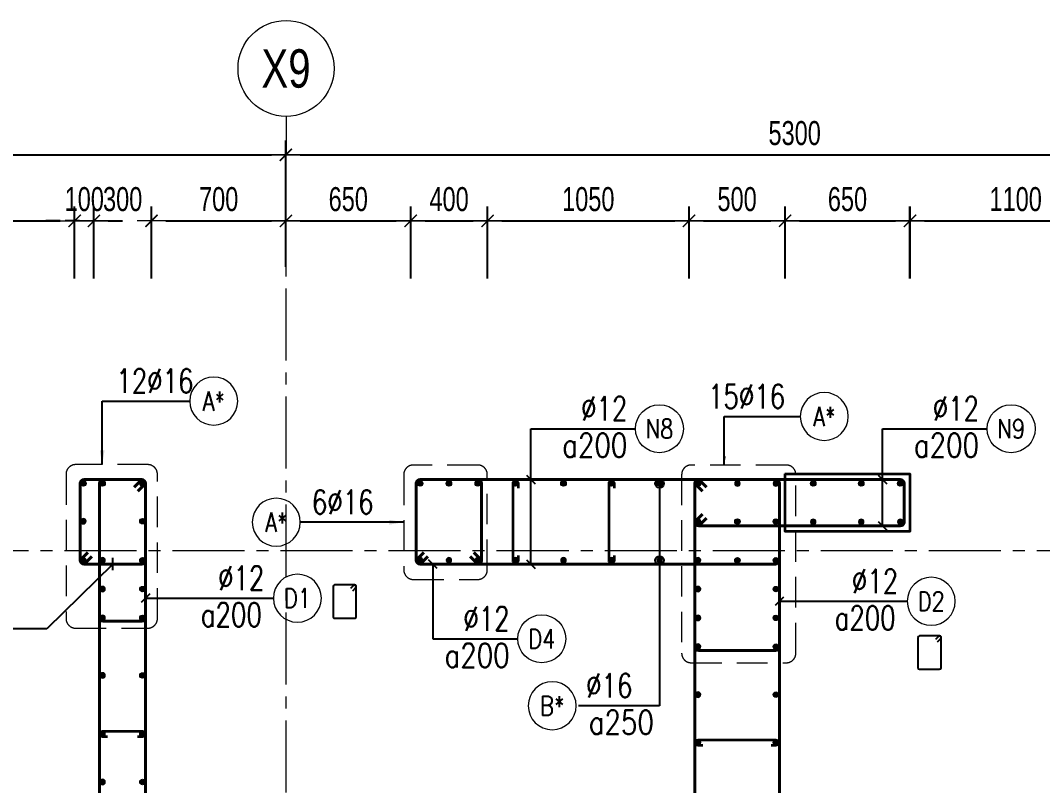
# Model space of a CAD drawing. Header units: millimetres. Extents: x 738475 to 1279438, y -34239 to 156422.
# Drawn here: x 1158761 to 1164084, y 108375 to 112360 of the extents above; entities that cross this region are included whole.
import ezdxf
from ezdxf.enums import TextEntityAlignment as Align

# ---------------------------------------------------------------- set-up
doc = ezdxf.new("R2010")
doc.units = ezdxf.units.MM
doc.header["$MEASUREMENT"] = 0
doc.linetypes.add('HIDDEN2', pattern=[4.762499999999999, 3.175, -1.5875])
doc.linetypes.add('OF_Grid_1$0$CENTER2', pattern=[1.125, 0.75, -0.125, 0.125, -0.125])
doc.layers.get('0').update_dxf_attribs({"lineweight": 20})
doc.layers.get('Defpoints').update_dxf_attribs({"color": 151, "lineweight": 9})
for name, color, linetype, lineweight in [('KC-LEADER', 153, 'Continuous', 18), ('KC-THEP', 6, 'Continuous', 40), ('NDC_S_DIM', 1, 'Continuous', 15), ('NDC_S_HIDDEN', 8, 'HIDDEN2', 13), ('NDC_S_LEADER', 1, 'Continuous', 15), ('NDC_S_REBAR', 4, 'Continuous', 35), ('NDC_S_STIRRUP', 4, 'Continuous', 40), ('NDC_S_VN TEXT', 7, 'Continuous', 20), ('NDC_S_WALL', 6, 'Continuous', 35), ('OF_Core wall_1.2(3F)$0$OF_Core wall_2(B3-19F)$0$NDC_S_WALL', 6, 'Continuous', 35), ('OF_Core wall_1.2(B1-19F)$0$OF_Core wall_2(B3-19F)$0$NDC_S_WALL', 6, 'Continuous', 35), ('OF_Core wall_2(B3-19F)$0$NDC_S_WALL', 6, 'Continuous', 35), ('OF_Grid_1$0$NDC_S_AXIS', 5, 'OF_Grid_1$0$CENTER2', 13), ('OF_Grid_1$0$NDC_S_SYMBOL', 1, 'Continuous', 15), ('OF_Grid_1$0$NDC_S_TEXT SYMBOL', 7, 'Continuous', 20)]:
    doc.layers.add(name, color=color, linetype=linetype, lineweight=lineweight)
doc.layers.add('Ligature', color=1, linetype='Continuous')
doc.styles.add('NDC_DIM', font='', dxfattribs={"width": 0.75})
doc.styles.add('NDC_EN TXT', font='romans.shx', dxfattribs={"width": 0.8})
doc.styles.add('OF_Grid_1$0$NDC_ANNO', font='', dxfattribs={"width": 0.8})
doc.styles.get('NDC_DIM').set_extended_font_data('Dotum')
doc.styles.get('OF_Grid_1$0$NDC_ANNO').set_extended_font_data('Dotum')
doc.dimstyles.new('NDC_dim_30', dxfattribs={"dimscale": 30, "dimtxt": 2.5, "dimasz": 1.5, "dimexe": 1.5, "dimexo": 2.5, "dimgap": 1, "dimtad": 1, "dimdec": 0, "dimzin": 0, "dimdsep": 46, "dimtxsty": 'NDC_DIM', "dimblk": 'DIMMARK', "dimcen": 0.09, "dimdle": 1.2, "dimclrd": 1, "dimclre": 1, "dimclrt": 3, "dimadec": 0, "dimazin": 0, "dimtfac": 1, "dimtdec": 0, "dimtix": 1, "dimtofl": 0, "dimtmove": 0, "dimatfit": 3, "dimfxl": 6, "dimfxlon": 1, "dimtolj": 1, "dimtzin": 0, "dimarcsym": 0})
doc.dimstyles.new('NDC_dim_50', dxfattribs={"dimscale": 50, "dimtxt": 2.5, "dimasz": 1.5, "dimexe": 1.5, "dimexo": 2.5, "dimgap": 1, "dimtad": 1, "dimdec": 0, "dimzin": 0, "dimdsep": 46, "dimtxsty": 'NDC_DIM', "dimblk": 'DIMMARK', "dimcen": 0.09, "dimdle": 1.2, "dimclrd": 1, "dimclre": 1, "dimclrt": 3, "dimadec": 0, "dimazin": 0, "dimtfac": 1, "dimtdec": 0, "dimtix": 1, "dimtofl": 0, "dimtmove": 0, "dimatfit": 3, "dimfxl": 6, "dimfxlon": 1, "dimtolj": 1, "dimtzin": 0, "dimarcsym": 0})

# ---------------------------------------------------------------- blocks, each defined once
blk = doc.blocks.new('THEP')
at = {"layer": 'KC-LEADER', "color": 6}
blk.add_circle((0, 0), 14, dxfattribs=at)
at = {"layer": 'KC-THEP'}
for p, q in [((-14, 0), (14, 0)), ((9.899494936602423, 9.899494936616975), (-9.899494936616975, -9.899494936602423)), ((-9.899494936602423, 9.899494936616975), (9.899494936602423, -9.899494936616975)), ((0, 14), (0, -14))]:
    blk.add_line(p, q, dxfattribs=at)
blk = doc.blocks.new('DIMMARK')
at = {"layer": 'NDC_S_DIM', "color": 1}
blk.add_line((-1.5, 0), (1, 0), dxfattribs=at)
at = {"layer": 'NDC_S_DIM', "color": 2, "const_width": 0.1}
blk.add_lwpolyline([(-0.4242640687119285, -0.4242640687119285), (0.4242640687119285, 0.4242640687119285)], dxfattribs=at)
blk = doc.blocks.new('*U13')
blk.add_circle((-2.5, 0), 2.5)
at = {"layer": 'NDC_S_VN TEXT', "color": 3, "style": 'NDC_EN TXT', "width": 0.75}
blk.add_attdef('DK1', (0.5, 0.8455043070534884), '', height=2.5, dxfattribs=at)
at = {"layer": 'NDC_S_VN TEXT', "color": 7, "style": 'NDC_EN TXT', "width": 0.8}
blk.add_attdef('SH2', text='', height=2, dxfattribs=at).set_placement((-2.5, 0), align=Align.MIDDLE)
blk = doc.blocks.new('*U11')
blk.add_circle((-2.5, 0), 2.5)
at = {"layer": 'NDC_S_VN TEXT', "color": 3, "style": 'NDC_EN TXT', "width": 0.75}
for tag, p in [('DK1', (0.5, 0.8455043070534884)), ('KC1', (0.5, -2.972544307831413))]:
    blk.add_attdef(tag, p, '', height=2.5, dxfattribs=at)
at = {"layer": 'NDC_S_VN TEXT', "color": 7, "style": 'NDC_EN TXT', "width": 0.8}
blk.add_attdef('SH2', text='', height=2, dxfattribs=at).set_placement((-2.5, 0), align=Align.MIDDLE)
blk = doc.blocks.new('*U9')
blk.add_circle((2.5, 0), 2.5)
at = {"layer": 'NDC_S_VN TEXT', "color": 3, "style": 'NDC_EN TXT', "width": 0.75}
blk.add_attdef('DK2', text='', height=2.5, dxfattribs=at).set_placement((-0.85, 0.8455043070534884), align=Align.RIGHT)
at = {"layer": 'NDC_S_VN TEXT', "color": 7, "style": 'NDC_EN TXT', "width": 0.8}
blk.add_attdef('SH3', text='', height=2, dxfattribs=at).set_placement((2.5, 0), align=Align.MIDDLE)
blk = doc.blocks.new('*U10')
blk.add_circle((2.5, 0), 2.5)
at = {"layer": 'NDC_S_VN TEXT', "color": 3, "style": 'NDC_EN TXT'}
for tag, width, p in [('DK2', 0.75, (-0.85, 0.8455043070534884)), ('KC2', 0.8, (-0.85, -2.972544307831413))]:
    blk.add_attdef(tag, text='', height=2.5, dxfattribs=dict(at, width=width)).set_placement(p, align=Align.RIGHT)
at = {"layer": 'NDC_S_VN TEXT', "color": 7, "style": 'NDC_EN TXT', "width": 0.8}
blk.add_attdef('SH3', text='', height=2, dxfattribs=at).set_placement((2.5, 0), align=Align.MIDDLE)
blk = doc.blocks.new('*D396')
at = {"layer": 'Defpoints', "color": 0, "ltscale": 200, "transparency": 16777216}
for p in [(1159043.088372511, 111316.1143489222), (1157942.748016576, 109748.3631248938), (1159043.088372511, 109641.5999796077)]:
    blk.add_point(p, dxfattribs=at)
at = {"layer": 'NDC_S_DIM', "color": 1, "lineweight": -2, "ltscale": 200, "transparency": 16777216}
for p, q in [((1157942.748016576, 111016.1143489222), (1157942.748016576, 111391.1143489222)), ((1159043.088372511, 111016.1143489222), (1159043.088372511, 111391.1143489222)), ((1158017.748016576, 111316.1143489222), (1158968.088372511, 111316.1143489222))]:
    blk.add_line(p, q, dxfattribs=at)
at = {"layer": 'NDC_S_DIM', "color": 1, "lineweight": -2, "ltscale": 200, "transparency": 16777216, "xscale": 75, "yscale": 75, "zscale": 75, "rotation": 180}
blk.add_blockref('DIMMARK', (1157942.748016576, 111316.1143489222), dxfattribs=at)
at = {"layer": 'NDC_S_DIM', "color": 1, "lineweight": -2, "ltscale": 200, "transparency": 16777216, "xscale": 75, "yscale": 75, "zscale": 75}
blk.add_blockref('DIMMARK', (1159043.088372511, 111316.1143489222), dxfattribs=at)
at = {"layer": 'NDC_S_DIM', "color": 3, "ltscale": 200, "transparency": 16777216, "insert": (1158492.918194544, 111428.6991521786), "char_height": 125, "attachment_point": 5, "style": 'NDC_DIM'}
blk.add_mtext('\\A1;1100', dxfattribs=at)
blk = doc.blocks.new('*D397')
at = {"layer": 'Defpoints', "color": 0, "ltscale": 200, "transparency": 16777216}
for p in [(1159143.088372515, 111316.1143489222), (1159043.088372511, 109641.5999796077), (1159143.088372515, 109498.3631248956)]:
    blk.add_point(p, dxfattribs=at)
at = {"layer": 'NDC_S_DIM', "color": 1, "lineweight": -2, "ltscale": 200, "transparency": 16777216}
for p, q in [((1159043.088372511, 111016.1143489222), (1159043.088372511, 111391.1143489222)), ((1159143.088372515, 111016.1143489222), (1159143.088372515, 111391.1143489222)), ((1158968.088372511, 111316.1143489222), (1158893.088372511, 111316.1143489222)), ((1159218.088372515, 111316.1143489222), (1159293.088372515, 111316.1143489222))]:
    blk.add_line(p, q, dxfattribs=at)
at = {"layer": 'NDC_S_DIM', "color": 1, "lineweight": -2, "ltscale": 200, "transparency": 16777216, "xscale": 75, "yscale": 75, "zscale": 75}
blk.add_blockref('DIMMARK', (1159043.088372511, 111316.1143489222), dxfattribs=at)
at = {"layer": 'NDC_S_DIM', "color": 1, "lineweight": -2, "ltscale": 200, "transparency": 16777216, "xscale": 75, "yscale": 75, "zscale": 75, "rotation": 180}
blk.add_blockref('DIMMARK', (1159143.088372515, 111316.1143489222), dxfattribs=at)
at = {"layer": 'NDC_S_DIM', "color": 3, "ltscale": 200, "transparency": 16777216, "insert": (1159093.088372513, 111428.6991521786), "char_height": 125, "attachment_point": 5, "style": 'NDC_DIM'}
blk.add_mtext('\\A1;100', dxfattribs=at)
blk = doc.blocks.new('*D398')
at = {"layer": 'Defpoints', "color": 0, "ltscale": 200, "transparency": 16777216}
for p in [(1159443.088372516, 111316.1143489222), (1159143.088372515, 109498.3631248956), (1159443.088372516, 109498.3631248952)]:
    blk.add_point(p, dxfattribs=at)
at = {"layer": 'NDC_S_DIM', "color": 1, "lineweight": -2, "ltscale": 200, "transparency": 16777216}
for p, q in [((1159143.088372515, 111016.1143489222), (1159143.088372515, 111391.1143489222)), ((1159443.088372516, 111016.1143489222), (1159443.088372516, 111391.1143489222)), ((1159068.088372515, 111316.1143489222), (1158993.088372515, 111316.1143489222)), ((1159518.088372516, 111316.1143489222), (1159593.088372516, 111316.1143489222))]:
    blk.add_line(p, q, dxfattribs=at)
at = {"layer": 'NDC_S_DIM', "color": 1, "lineweight": -2, "ltscale": 200, "transparency": 16777216, "xscale": 75, "yscale": 75, "zscale": 75}
blk.add_blockref('DIMMARK', (1159143.088372515, 111316.1143489222), dxfattribs=at)
at = {"layer": 'NDC_S_DIM', "color": 1, "lineweight": -2, "ltscale": 200, "transparency": 16777216, "xscale": 75, "yscale": 75, "zscale": 75, "rotation": 180}
blk.add_blockref('DIMMARK', (1159443.088372516, 111316.1143489222), dxfattribs=at)
at = {"layer": 'NDC_S_DIM', "color": 3, "ltscale": 200, "transparency": 16777216, "insert": (1159293.088372516, 111428.6991521786), "char_height": 125, "attachment_point": 5, "style": 'NDC_DIM'}
blk.add_mtext('\\A1;300', dxfattribs=at)
blk = doc.blocks.new('*D399')
at = {"layer": 'Defpoints', "color": 0, "ltscale": 200, "transparency": 16777216}
for p in [(1161193.088372833, 111316.1143489222), (1161193.088372833, 109680.9547370316), (1160793.088372516, 109649.4221409529)]:
    blk.add_point(p, dxfattribs=at)
at = {"layer": 'NDC_S_DIM', "color": 1, "lineweight": -2, "ltscale": 200, "transparency": 16777216}
for p, q in [((1160793.088372516, 111016.1143489222), (1160793.088372516, 111391.1143489222)), ((1161193.088372833, 111016.1143489222), (1161193.088372833, 111391.1143489222)), ((1160868.088372516, 111316.1143489222), (1161118.088372833, 111316.1143489222))]:
    blk.add_line(p, q, dxfattribs=at)
at = {"layer": 'NDC_S_DIM', "color": 1, "lineweight": -2, "ltscale": 200, "transparency": 16777216, "xscale": 75, "yscale": 75, "zscale": 75, "rotation": 180}
blk.add_blockref('DIMMARK', (1160793.088372516, 111316.1143489222), dxfattribs=at)
at = {"layer": 'NDC_S_DIM', "color": 1, "lineweight": -2, "ltscale": 200, "transparency": 16777216, "xscale": 75, "yscale": 75, "zscale": 75}
blk.add_blockref('DIMMARK', (1161193.088372833, 111316.1143489222), dxfattribs=at)
at = {"layer": 'NDC_S_DIM', "color": 3, "ltscale": 200, "transparency": 16777216, "insert": (1160993.088372674, 111428.6991521786), "char_height": 125, "attachment_point": 5, "style": 'NDC_DIM'}
blk.add_mtext('\\A1;400', dxfattribs=at)
blk = doc.blocks.new('*D400')
at = {"layer": 'Defpoints', "color": 0, "ltscale": 200, "transparency": 16777216}
for p in [(1162243.088372511, 111316.1143489222), (1161193.088372833, 109680.9547370316), (1162243.088372511, 109498.3631248957)]:
    blk.add_point(p, dxfattribs=at)
at = {"layer": 'NDC_S_DIM', "color": 1, "lineweight": -2, "ltscale": 200, "transparency": 16777216}
for p, q in [((1161193.088372833, 111016.1143489222), (1161193.088372833, 111391.1143489222)), ((1162243.088372511, 111016.1143489222), (1162243.088372511, 111391.1143489222)), ((1161268.088372833, 111316.1143489222), (1162168.088372511, 111316.1143489222))]:
    blk.add_line(p, q, dxfattribs=at)
at = {"layer": 'NDC_S_DIM', "color": 1, "lineweight": -2, "ltscale": 200, "transparency": 16777216, "xscale": 75, "yscale": 75, "zscale": 75, "rotation": 180}
blk.add_blockref('DIMMARK', (1161193.088372833, 111316.1143489222), dxfattribs=at)
at = {"layer": 'NDC_S_DIM', "color": 1, "lineweight": -2, "ltscale": 200, "transparency": 16777216, "xscale": 75, "yscale": 75, "zscale": 75}
blk.add_blockref('DIMMARK', (1162243.088372511, 111316.1143489222), dxfattribs=at)
at = {"layer": 'NDC_S_DIM', "color": 3, "ltscale": 200, "transparency": 16777216, "insert": (1161718.088372672, 111428.6991521786), "char_height": 125, "attachment_point": 5, "style": 'NDC_DIM'}
blk.add_mtext('\\A1;1050', dxfattribs=at)
blk = doc.blocks.new('*D401')
at = {"layer": 'Defpoints', "color": 0, "ltscale": 200, "transparency": 16777216}
for p in [(1162743.08837251, 111316.1143489222), (1162743.08837251, 109698.3631250949), (1162243.088372511, 109498.3631248957)]:
    blk.add_point(p, dxfattribs=at)
at = {"layer": 'NDC_S_DIM', "color": 1, "lineweight": -2, "ltscale": 200, "transparency": 16777216}
for p, q in [((1162243.088372511, 111016.1143489222), (1162243.088372511, 111391.1143489222)), ((1162743.08837251, 111016.1143489222), (1162743.08837251, 111391.1143489222)), ((1162318.088372511, 111316.1143489222), (1162668.08837251, 111316.1143489222))]:
    blk.add_line(p, q, dxfattribs=at)
at = {"layer": 'NDC_S_DIM', "color": 1, "lineweight": -2, "ltscale": 200, "transparency": 16777216, "xscale": 75, "yscale": 75, "zscale": 75, "rotation": 180}
blk.add_blockref('DIMMARK', (1162243.088372511, 111316.1143489222), dxfattribs=at)
at = {"layer": 'NDC_S_DIM', "color": 1, "lineweight": -2, "ltscale": 200, "transparency": 16777216, "xscale": 75, "yscale": 75, "zscale": 75}
blk.add_blockref('DIMMARK', (1162743.08837251, 111316.1143489222), dxfattribs=at)
at = {"layer": 'NDC_S_DIM', "color": 3, "ltscale": 200, "transparency": 16777216, "insert": (1162493.088372511, 111428.6991521786), "char_height": 125, "attachment_point": 5, "style": 'NDC_DIM'}
blk.add_mtext('\\A1;500', dxfattribs=at)
blk = doc.blocks.new('*D402')
at = {"layer": 'Defpoints', "color": 0, "ltscale": 200, "transparency": 16777216}
for p in [(1163392.888112697, 111316.1143489222), (1162743.08837251, 109698.3631250949), (1163392.888112697, 109698.3631250949)]:
    blk.add_point(p, dxfattribs=at)
at = {"layer": 'NDC_S_DIM', "color": 1, "lineweight": -2, "ltscale": 200, "transparency": 16777216}
for p, q in [((1162743.08837251, 111016.1143489222), (1162743.08837251, 111391.1143489222)), ((1163392.888112697, 111016.1143489222), (1163392.888112697, 111391.1143489222)), ((1162818.08837251, 111316.1143489222), (1163317.888112697, 111316.1143489222))]:
    blk.add_line(p, q, dxfattribs=at)
at = {"layer": 'NDC_S_DIM', "color": 1, "lineweight": -2, "ltscale": 200, "transparency": 16777216, "xscale": 75, "yscale": 75, "zscale": 75, "rotation": 180}
blk.add_blockref('DIMMARK', (1162743.08837251, 111316.1143489222), dxfattribs=at)
at = {"layer": 'NDC_S_DIM', "color": 1, "lineweight": -2, "ltscale": 200, "transparency": 16777216, "xscale": 75, "yscale": 75, "zscale": 75}
blk.add_blockref('DIMMARK', (1163392.888112697, 111316.1143489222), dxfattribs=at)
at = {"layer": 'NDC_S_DIM', "color": 3, "ltscale": 200, "transparency": 16777216, "insert": (1163067.988242604, 111428.6991521786), "char_height": 125, "attachment_point": 5, "style": 'NDC_DIM'}
blk.add_mtext('\\A1;650', dxfattribs=at)
blk = doc.blocks.new('*D403')
at = {"layer": 'Defpoints', "color": 0, "ltscale": 200, "transparency": 16777216}
for p in [(1164493.888112757, 111316.1143489222), (1163393.888112697, 109698.3631250949), (1164493.888112757, 109698.3631248997)]:
    blk.add_point(p, dxfattribs=at)
at = {"layer": 'NDC_S_DIM', "color": 1, "lineweight": -2, "ltscale": 200, "transparency": 16777216}
for p, q in [((1163393.888112697, 111016.1143489222), (1163393.888112697, 111391.1143489222)), ((1164493.888112757, 111016.1143489222), (1164493.888112757, 111391.1143489222)), ((1163468.888112697, 111316.1143489222), (1164418.888112757, 111316.1143489222))]:
    blk.add_line(p, q, dxfattribs=at)
at = {"layer": 'NDC_S_DIM', "color": 1, "lineweight": -2, "ltscale": 200, "transparency": 16777216, "xscale": 75, "yscale": 75, "zscale": 75, "rotation": 180}
blk.add_blockref('DIMMARK', (1163393.888112697, 111316.1143489222), dxfattribs=at)
at = {"layer": 'NDC_S_DIM', "color": 1, "lineweight": -2, "ltscale": 200, "transparency": 16777216, "xscale": 75, "yscale": 75, "zscale": 75}
blk.add_blockref('DIMMARK', (1164493.888112757, 111316.1143489222), dxfattribs=at)
at = {"layer": 'NDC_S_DIM', "color": 3, "ltscale": 200, "transparency": 16777216, "insert": (1163943.888112727, 111428.6991521786), "char_height": 125, "attachment_point": 5, "style": 'NDC_DIM'}
blk.add_mtext('\\A1;1100', dxfattribs=at)
blk = doc.blocks.new('*D406')
at = {"layer": 'Defpoints', "color": 0, "ltscale": 200, "transparency": 16777216}
for p in [(1160142.888113072, 111660.1084524261), (1160142.888113072, 110952.4051594535), (1153043.088372486, 110857.1381460193)]:
    blk.add_point(p, dxfattribs=at)
at = {"layer": 'NDC_S_DIM', "color": 1, "lineweight": -2, "ltscale": 200, "transparency": 16777216}
for p, q in [((1153043.088372486, 111360.1084524261), (1153043.088372486, 111735.1084524261)), ((1160142.888113072, 111360.1084524261), (1160142.888113072, 111735.1084524261)), ((1153118.088372486, 111660.1084524261), (1160067.888113072, 111660.1084524261))]:
    blk.add_line(p, q, dxfattribs=at)
at = {"layer": 'NDC_S_DIM', "color": 1, "lineweight": -2, "ltscale": 200, "transparency": 16777216, "xscale": 75, "yscale": 75, "zscale": 75, "rotation": 180}
blk.add_blockref('DIMMARK', (1153043.088372486, 111660.1084524261), dxfattribs=at)
at = {"layer": 'NDC_S_DIM', "color": 1, "lineweight": -2, "ltscale": 200, "transparency": 16777216, "xscale": 75, "yscale": 75, "zscale": 75}
blk.add_blockref('DIMMARK', (1160142.888113072, 111660.1084524261), dxfattribs=at)
at = {"layer": 'NDC_S_DIM', "color": 3, "ltscale": 200, "transparency": 16777216, "insert": (1156592.988242779, 111772.6932556825), "char_height": 125, "attachment_point": 5, "style": 'NDC_DIM'}
blk.add_mtext('\\A1;7100', dxfattribs=at)
blk = doc.blocks.new('*U16')
at = {"layer": 'OF_Grid_1$0$NDC_S_SYMBOL'}
blk.add_line((3.061616997868383e-16, 5), (4.286263797015736e-16, 9), dxfattribs=at)
blk.add_circle((0, 0), 5, dxfattribs=at)
at = {"layer": 'OF_Grid_1$0$NDC_S_TEXT SYMBOL', "color": 7, "style": 'OF_Grid_1$0$NDC_ANNO', "width": 0.8}
blk.add_attdef('GRID', text='', height=4, dxfattribs=at).set_placement((0, 0), align=Align.MIDDLE)
blk = doc.blocks.new('*D410')
at = {"layer": 'Defpoints', "color": 0, "ltscale": 200, "transparency": 16777216}
for p in [(1160142.888113072, 111316.1143489222), (1160142.888113072, 110952.4051594535), (1159443.088372516, 109498.3631248952)]:
    blk.add_point(p, dxfattribs=at)
at = {"layer": 'NDC_S_DIM', "color": 1, "lineweight": -2, "ltscale": 200, "transparency": 16777216}
for p, q in [((1159443.088372516, 111016.1143489222), (1159443.088372516, 111391.1143489222)), ((1160142.888113072, 111077.4051594535), (1160142.888113072, 111391.1143489222)), ((1159518.088372516, 111316.1143489222), (1160067.888113072, 111316.1143489222))]:
    blk.add_line(p, q, dxfattribs=at)
at = {"layer": 'NDC_S_DIM', "color": 1, "lineweight": -2, "ltscale": 200, "transparency": 16777216, "xscale": 75, "yscale": 75, "zscale": 75, "rotation": 180}
blk.add_blockref('DIMMARK', (1159443.088372516, 111316.1143489222), dxfattribs=at)
at = {"layer": 'NDC_S_DIM', "color": 1, "lineweight": -2, "ltscale": 200, "transparency": 16777216, "xscale": 75, "yscale": 75, "zscale": 75}
blk.add_blockref('DIMMARK', (1160142.888113072, 111316.1143489222), dxfattribs=at)
at = {"layer": 'NDC_S_DIM', "color": 3, "ltscale": 200, "transparency": 16777216, "insert": (1159792.988242794, 111428.6991521786), "char_height": 125, "attachment_point": 5, "style": 'NDC_DIM'}
blk.add_mtext('\\A1;700', dxfattribs=at)
blk = doc.blocks.new('*D411')
at = {"layer": 'Defpoints', "color": 0, "ltscale": 200, "transparency": 16777216}
for p in [(1160793.088372516, 111316.1143489222), (1160793.088372516, 111022.7802357586), (1160142.888113072, 110952.4051594535)]:
    blk.add_point(p, dxfattribs=at)
at = {"layer": 'NDC_S_DIM', "color": 1, "lineweight": -2, "ltscale": 200, "transparency": 16777216}
for p, q in [((1160142.888113072, 111077.4051594535), (1160142.888113072, 111391.1143489222)), ((1160793.088372516, 111147.7802357586), (1160793.088372516, 111391.1143489222)), ((1160217.888113072, 111316.1143489222), (1160718.088372516, 111316.1143489222))]:
    blk.add_line(p, q, dxfattribs=at)
at = {"layer": 'NDC_S_DIM', "color": 1, "lineweight": -2, "ltscale": 200, "transparency": 16777216, "xscale": 75, "yscale": 75, "zscale": 75, "rotation": 180}
blk.add_blockref('DIMMARK', (1160142.888113072, 111316.1143489222), dxfattribs=at)
at = {"layer": 'NDC_S_DIM', "color": 1, "lineweight": -2, "ltscale": 200, "transparency": 16777216, "xscale": 75, "yscale": 75, "zscale": 75}
blk.add_blockref('DIMMARK', (1160793.088372516, 111316.1143489222), dxfattribs=at)
at = {"layer": 'NDC_S_DIM', "color": 3, "ltscale": 200, "transparency": 16777216, "insert": (1160467.988242794, 111428.6991521786), "char_height": 125, "attachment_point": 5, "style": 'NDC_DIM'}
blk.add_mtext('\\A1;650', dxfattribs=at)
blk = doc.blocks.new('*D412')
at = {"layer": 'Defpoints', "color": 0, "ltscale": 200, "transparency": 16777216}
for p in [(1165442.888112638, 111660.1084524261), (1160142.888113072, 110952.4051594535), (1165442.888112638, 109998.3631246075)]:
    blk.add_point(p, dxfattribs=at)
at = {"layer": 'NDC_S_DIM', "color": 1, "lineweight": -2, "ltscale": 200, "transparency": 16777216}
for p, q in [((1160142.888113072, 111360.1084524261), (1160142.888113072, 111735.1084524261)), ((1165442.888112638, 111360.1084524261), (1165442.888112638, 111735.1084524261)), ((1160217.888113072, 111660.1084524261), (1165367.888112638, 111660.1084524261))]:
    blk.add_line(p, q, dxfattribs=at)
at = {"layer": 'NDC_S_DIM', "color": 1, "lineweight": -2, "ltscale": 200, "transparency": 16777216, "xscale": 75, "yscale": 75, "zscale": 75, "rotation": 180}
blk.add_blockref('DIMMARK', (1160142.888113072, 111660.1084524261), dxfattribs=at)
at = {"layer": 'NDC_S_DIM', "color": 1, "lineweight": -2, "ltscale": 200, "transparency": 16777216, "xscale": 75, "yscale": 75, "zscale": 75}
blk.add_blockref('DIMMARK', (1165442.888112638, 111660.1084524261), dxfattribs=at)
at = {"layer": 'NDC_S_DIM', "color": 3, "ltscale": 200, "transparency": 16777216, "insert": (1162792.888112855, 111772.6932556825), "char_height": 125, "attachment_point": 5, "style": 'NDC_DIM'}
blk.add_mtext('\\A1;5300', dxfattribs=at)

msp = doc.modelspace()

# ---------------------------------------------------------------- linework, layer by layer
at = {"layer": 'Ligature'}
for points in [[(1160491.149799725, 109389.7939344692), (1160507.115705158, 109405.759839903, 0.6681786379193122), (1160501.342319711, 109419.6980253501), (1160396.713444635, 109419.6980253501, 0.414213562373095), (1160388.548644635, 109411.53322535), (1160388.548695163, 109254.4256015988, 0.414213562373095), (1160396.713495163, 109246.2608015988), (1160501.342370239, 109246.2608015988, 0.414213562373094), (1160509.507170239, 109254.4256015988), (1160509.507119711, 109411.53322535, 0.668178637919287), (1160495.568934264, 109417.3066107971), (1160479.60302883, 109401.3407053633)], [(1163537.470407538, 109124.1205984959), (1163553.436312972, 109140.0865039297, 0.6681786379193122), (1163547.662927525, 109154.0246893767), (1163443.034052449, 109154.0246893767, 0.414213562373095), (1163434.869252448, 109145.8598893766), (1163434.869302976, 108988.7522656254, 0.414213562373095), (1163443.034102976, 108980.5874656254), (1163547.662978052, 108980.5874656254, 0.414213562373094), (1163555.827778053, 108988.7522656254), (1163555.827727525, 109145.8598893766, 0.668178637919287), (1163541.889542078, 109151.6332748237), (1163525.923636644, 109135.6673693899)]]:
    msp.add_lwpolyline(points, format="xyb", dxfattribs=at)
at = {"layer": 'NDC_S_HIDDEN', "ltscale": 50}
for points in [[(1159424.17559823, 110046.5086701957), (1159048.138461861, 110046.5086701957, 0.414213562373095), (1158998.138461861, 109996.5086701957), (1158998.138461861, 109244.7507101104, 0.414213562373095), (1159048.138461861, 109194.7507101104), (1159424.17559823, 109194.7507101104, 0.414213562373095), (1159474.17559823, 109244.7507101104), (1159474.17559823, 109996.5086701957, 0.414213562373095)], [(1161142.288632229, 110044.5211161439), (1160807.064268331, 110044.5211155313, 0.414213562373095), (1160757.064268403, 109994.5211154593), (1160757.064269116, 109498.3631268768, 0.414213562373095), (1160807.064269188, 109448.3631269489), (1161142.288633085, 109448.3631275614, 0.414213562373095), (1161192.288633014, 109498.3631276334), (1161192.2886323, 109994.5211162159, 0.414213562373095)], [(1162749.075770908, 110044.5211136041), (1162254.351899509, 110044.5211136041, 0.414213562373095), (1162204.351899509, 109994.5211136041), (1162204.351899509, 109064.4270378319, 0.414213562373095), (1162254.351899509, 109014.4270378319), (1162749.075770908, 109014.4270378319, 0.414213562373095), (1162799.075770908, 109064.4270378319), (1162799.075770908, 109994.5211136041, 0.414213562373095)]]:
    msp.add_lwpolyline(points, format="xyb", close=True, dxfattribs=at)
at = {"layer": 'NDC_S_REBAR'}
for points in [[(1161354.576263545, 109923.363125022), (1161354.576263545, 109948.363125022, 0.9999999999999999), (1161324.576263545, 109948.363125022), (1161324.576263545, 109548.3631250184, 0.9999999999999999), (1161354.576263545, 109548.3631250184), (1161354.576263545, 109573.3631250184)], [(1161854.576263545, 109923.363125022), (1161854.576263545, 109948.363125022, 0.9999999999999999), (1161824.576263545, 109948.363125022), (1161824.576263545, 109548.3631250184, 0.9999999999999999), (1161854.576263545, 109548.3631250184), (1161854.576263545, 109573.3631250184)], [(1159213.776523006, 108628.4448105763), (1159188.776523006, 108628.4448105763, -0.9999999999999999), (1159188.776523006, 108658.4448105763), (1159395.800740819, 108658.4448105763, -0.9999999999999999), (1159395.800740819, 108628.4448105763), (1159370.800740819, 108628.4448105763)], [(1162314.576263545, 108583.3631250141), (1162289.576263545, 108583.3631250141, -0.9999999999999999), (1162289.576263545, 108613.3631250141), (1162695.045107697, 108613.3631250141, -0.9999999999999999), (1162695.045107697, 108583.3631250141), (1162670.045107697, 108583.3631250141)]]:
    msp.add_lwpolyline(points, format="xyb", dxfattribs=at)
at = {"layer": 'NDC_S_STIRRUP'}
for points in [[(1159132.28863243, 109568.3631247995), (1159092.28863243, 109528.3631247995, -0.414213562373095), (1159072.28863243, 109548.3631247995), (1159072.288632429, 109948.3631248098, -0.414213562373095), (1159092.288632429, 109968.3631248098), (1159392.288632432, 109968.3631250258, -0.414213562373095), (1159412.288632432, 109948.3631250258), (1159412.288632434, 109548.3631250155, -0.414213562373095), (1159392.288632434, 109528.3631250155), (1159092.28863243, 109528.3631247995, -0.414213562373095), (1159072.28863243, 109548.3631247995), (1159112.28863243, 109588.3631247995)], [(1159372.288631912, 109908.3631248001), (1159412.288631912, 109948.3631248001, 0.414213562373095), (1159392.288631912, 109968.3631248001), (1159192.288631912, 109968.3631248001, 0.414213562373095), (1159172.288631912, 109948.3631248001), (1159172.288631914, 109250.9226455197, 0.414213562373095), (1159192.288631914, 109230.9226455197), (1159392.288631914, 109230.9226455197, 0.414213562373095), (1159412.288631914, 109250.9226455197), (1159412.288631912, 109948.3631248001, 0.414213562373095), (1159392.288631912, 109968.3631248001), (1159352.288631912, 109928.3631248001)], [(1159372.288632422, 97688.36312490255), (1159412.288632422, 97648.36312490255, -0.414213562373095), (1159392.288632422, 97628.36312490255), (1159192.288632422, 97628.36312490255, -0.414213562373095), (1159172.288632422, 97648.36312490255), (1159172.288632433, 109948.3631248025, -0.414213562373095), (1159192.288632433, 109968.3631248025), (1159392.288632433, 109968.3631248025, -0.414213562373095), (1159412.288632433, 109948.3631248025), (1159412.288632422, 97648.36312490255, -0.414213562373095), (1159392.288632422, 97628.36312490255), (1159352.288632422, 97668.36312490255)], [(1160882.288632434, 109568.3631247995), (1160842.288632434, 109528.3631247995, -0.414213562373095), (1160822.288632434, 109548.3631247995), (1160822.288632433, 109948.3631248098, -0.414213562373095), (1160842.288632433, 109968.3631248098), (1162693.088372509, 109968.3631250245, -0.414213562373095), (1162713.088372509, 109948.3631250245), (1162713.088372511, 109548.3631250142, -0.414213562373095), (1162693.088372511, 109528.3631250142), (1160842.288632434, 109528.3631247995, -0.414213562373095), (1160822.288632434, 109548.3631247995), (1160862.288632434, 109588.3631247995)], [(1161122.288632749, 109588.363127359), (1161162.288632806, 109548.3631274166, -0.414213562373095), (1161142.288632835, 109528.3631273878), (1160842.288632838, 109528.3631269867, -0.414213562373095), (1160822.288632809, 109548.3631269579), (1160822.288632507, 109948.3631269977, -0.414213562373095), (1160842.288632478, 109968.3631270265), (1161142.288632476, 109968.3631274276, -0.414213562373095), (1161162.288632505, 109948.3631274564), (1161162.288632806, 109548.3631274166, -0.414213562373095), (1161142.288632835, 109528.3631273878), (1161102.288632778, 109568.3631273302)], [(1162313.088372501, 109908.3631250005), (1162273.088372501, 109948.3631250005, -0.414213562373095), (1162293.088372501, 109968.3631250005), (1162693.088372511, 109968.363125002, -0.414213562373095), (1162713.088372511, 109948.363125002), (1162713.08837251, 109098.5462610804, -0.414213562373095), (1162693.08837251, 109078.5462610804), (1162293.0883725, 109078.546261079, -0.414213562373095), (1162273.0883725, 109098.546261079), (1162273.088372501, 109948.3631250005, -0.414213562373095), (1162293.088372501, 109968.3631250005), (1162333.088372501, 109928.3631250005)], [(1162703.088372512, 100429.7135787319), (1162713.088372512, 100399.7135787319), (1162713.08837251, 109948.3631250178, 0.414213562373095), (1162693.08837251, 109968.3631250178), (1162293.08837251, 109968.3631250178, 0.414213562373095), (1162273.08837251, 109948.3631250178), (1162273.088372512, 106699.0383518332), (1162273.088372512, 106699.0383518332)], [(1162333.08837251, 109768.3631244515), (1162293.08837251, 109728.3631244515, -0.414213562373095), (1162273.08837251, 109748.3631244515), (1162273.08837251, 109948.3631244515, -0.414213562373095), (1162293.08837251, 109968.3631244515), (1163343.088372615, 109968.3631247399, -0.4142135623726688), (1163363.088372615, 109948.3631247399), (1163363.088372615, 109748.3631247399, -0.4143575854523716), (1163343.088372615, 109728.3631247399), (1162293.08837251, 109728.3631244515, -0.414213562373095), (1162273.08837251, 109748.3631244515), (1162313.08837251, 109788.3631244515)]]:
    msp.add_lwpolyline(points, format="xyb", dxfattribs=at)
at = {"layer": 'NDC_S_WALL', "ltscale": 200}
for points in [[(1159443.088372503, 100598.3631248846, 0, 0, 0), (1159443.088372517, 109998.3631248763, 0.5, 0.5, 0), (1159443.088372517, 109998.3631248762, 0, 0, 0), (1159043.088372511, 109998.3631248774, 0.5, 0.5, 0), (1159043.088372511, 109998.3631249681, 0, 0, 0), (1159043.088372511, 109498.3631248813, 0.5, 0.5, 0), (1159043.088372511, 109498.3631248844, 0, 0, 0), (1159143.088372515, 109498.3631248844, 0, 0, 0), (1159143.088372511, 107298.3631249219, 0, 0, 0)], [(1162743.088372527, 97898.36312491423, 0, 0, 0), (1162743.08837251, 109698.363124888, 0, 0, 0), (1163393.088372494, 109698.363124888, 0.5, 0.5, 0), (1163393.088372494, 109698.3631248822, 0, 0, 0), (1163393.088372494, 109998.3631248834, 0.5, 0.5, 0), (1163393.088372494, 109998.3631248874, 0, 0, 0), (1160843.088372488, 109998.3631248894, 0.5, 0.5, 0), (1160843.088372488, 109998.3631248719, 0, 0, 0), (1160843.088372488, 109498.3631248717, 0.5, 0.5, 0), (1160843.088372487, 109498.3631248669, 0, 0, 0), (1162243.088372505, 109498.3631248844, 0.5, 0.5, 0), (1162243.088372511, 109498.3631248844, 0, 0, 0), (1162243.088372513, 107948.3631248892, 0.5, 0.5, 0)]]:
    msp.add_lwpolyline(points, format="xyseb", dxfattribs=at)
at = {"layer": 'OF_Core wall_1.2(3F)$0$OF_Core wall_2(B3-19F)$0$NDC_S_WALL'}
msp.add_lwpolyline([(1162743.08837251, 109998.363124888), (1163393.088372467, 109998.363124888), (1163393.088372467, 109698.3631251429), (1162743.08837251, 109698.3631251429)], close=True, dxfattribs=at)
at = {"layer": 'OF_Core wall_1.2(B1-19F)$0$OF_Core wall_2(B3-19F)$0$NDC_S_WALL'}
msp.add_lwpolyline([(1162743.08837251, 109998.3631248991), (1163393.088372467, 109998.3631248991), (1163393.088372467, 109698.3631251541), (1162743.08837251, 109698.3631251541)], close=True, dxfattribs=at)
at = {"layer": 'OF_Core wall_2(B3-19F)$0$NDC_S_WALL'}
msp.add_lwpolyline([(1162742.288632428, 109998.3631248173), (1163393.088372615, 109998.3631248173), (1163393.088372615, 109698.3631250722), (1162742.288632428, 109698.3631250722)], dxfattribs=at)
at = {"layer": 'OF_Grid_1$0$NDC_S_AXIS', "ltscale": 500}
for p, q in [((1160143.888113072, 95963.99331126391), (1160143.888113072, 111660.1084524261)), ((1151115.908747751, 109598.3631248503), (1166966.233394875, 109598.3631248503))]:
    msp.add_line(p, q, dxfattribs=at)

# ---------------------------------------------------------------- block references
at = {"layer": 'KC-THEP'}
for p, rotation in [((1159088.776523467, 109948.3631248022), 189.6685644363809), ((1159188.77652295, 109948.3631248022), 189.6685644363809), ((1160842.288632507, 109948.3631269921), 189.6685645188915), ((1160992.288632505, 109948.3631272117), 189.6685645188915), ((1161142.288632505, 109948.3631274278), 189.6685645188915), ((1161339.576263545, 109948.3631250257), 189.6685644363809), ((1161588.776522891, 109948.363125032), 189.6685644363809), ((1161589.576263545, 109948.3631250221), 189.6685644363809), ((1161839.576263545, 109948.3631250221), 189.6685644363809), ((1162089.576263545, 109948.3631250221), 189.6685644363809), ((1162289.576263545, 109948.3631250178), 189.6685644363809), ((1162889.576263981, 109948.3631249367), 189.6685644363809), ((1163139.576263981, 109948.3631249367), 189.6685644363809), ((1163343.088372615, 109948.3631247401), 189.6685644363809), ((1159395.800740792, 109751.6717238805), 9.66856443638095), ((1162494.974403241, 109750.0671878363), 9.668564436380898), ((1162695.045107697, 109750.0671878363), 9.668564436380898), ((1159395.80074082, 109548.3631247986), 9.66856443638095), ((1162494.974403213, 109548.3631250141), 9.668564436380898), ((1162695.045107697, 109548.3631250141), 9.668564436380898), ((1159395.80074082, 109398.3631247986), 9.66856443638095), ((1162695.045107697, 109398.3631250141), 9.668564436380898), ((1159395.80074082, 109248.3631247986), 9.66856443638095), ((1162695.045107697, 109248.3631250141), 9.668564436380898), ((1162695.045107697, 109098.3631250141), 9.66856443638085), ((1159395.80074082, 108948.3631247986), 9.66856443638095), ((1162695.045107697, 108848.3631250141), 9.66856443638085), ((1159395.800740807, 108643.4448105763), 9.66856443638095), ((1162695.045107697, 108598.3631250141), 9.66856443638085), ((1159395.800740807, 108393.4448105763), 9.66856443638095)]:
    msp.add_blockref('THEP', p, dxfattribs=dict(at, rotation=rotation))
at = {"layer": 'KC-THEP', "xscale": -1}
for p, rotation in [((1159395.80074082, 109948.3631248022), 170.331435563619), ((1162494.974403213, 109948.3631250178), 170.331435563619), ((1162695.045107697, 109948.3631250178), 170.331435563619), ((1159088.776523467, 109751.6717238805), 350.3314355636191), ((1162289.576263572, 109750.0671878363), 350.3314355636191), ((1162889.576263953, 109748.3631249295), 350.3314355636191), ((1163139.576263953, 109748.3631249295), 350.3314355636191), ((1163343.088372586, 109748.3631247329), 350.3314355636191), ((1159088.776523467, 109548.3631247986), 350.3314355636191), ((1159188.77652295, 109548.3631247986), 350.3314355636191), ((1160842.288633083, 109548.3631269884), 350.3314356461296), ((1160992.288633081, 109548.3631272081), 350.3314356461296), ((1161142.288633081, 109548.3631274241), 350.3314356461296), ((1161339.576263545, 109548.363125022), 350.3314355636191), ((1161588.776522891, 109548.3631250283), 350.3314355636191), ((1161589.576263545, 109548.3631250184), 350.3314355636191), ((1161839.576263545, 109548.3631250184), 350.3314355636191), ((1162089.576263545, 109548.3631250184), 350.3314355636191), ((1162289.576263545, 109548.3631250141), 350.3314355636191), ((1159188.77652295, 109398.3631247986), 350.3314355636191), ((1162289.576263545, 109398.3631250141), 350.3314355636191), ((1159188.77652295, 109248.3631247986), 350.3314355636191), ((1162289.576263545, 109248.3631250141), 350.3314355636191), ((1162289.576263545, 109098.3631250141), 350.3314355636191), ((1159188.77652295, 108948.3631247986), 350.3314355636191), ((1162289.576263545, 108848.3631250141), 350.3314355636191), ((1159188.776522937, 108643.4448105763), 350.3314355636191), ((1162289.576263545, 108598.3631250141), 350.3314355636191), ((1159188.776522937, 108393.4448105763), 350.3314355636191)]:
    msp.add_blockref('THEP', p, dxfattribs=dict(at, rotation=rotation))
at = {"layer": 'NDC_S_VN TEXT'}
ref = msp.add_blockref('*U13', (1159642.410877036, 110377.341112151), dxfattribs=dict(at, xscale=-50, yscale=50, zscale=50))
ref.add_attrib('SH2', 'A*', dxfattribs={"color": 7, "height": 100, "style": 'NDC_EN TXT', "width": 0.8}).set_placement((1159767.410877036, 110377.341112151), align=Align.MIDDLE)
ref.add_attrib('DK1', '12%%C16', (1159260.268019893, 110419.6163275036), dxfattribs={"color": 3, "height": 125, "style": 'NDC_EN TXT', "width": 0.75})
ref = msp.add_blockref('*U13', (1162822.120193547, 110297.2437629039), dxfattribs=dict(at, xscale=-50, yscale=50, zscale=50))
ref.add_attrib('SH2', 'A*', dxfattribs={"color": 7, "height": 100, "style": 'NDC_EN TXT', "width": 0.8}).set_placement((1162947.120193547, 110297.2437629039), align=Align.MIDDLE)
ref.add_attrib('DK1', '15%%C16', (1162341.763050689, 110339.5189782566), dxfattribs={"color": 3, "height": 125, "style": 'NDC_EN TXT', "width": 0.75})
at = {"layer": 'NDC_S_VN TEXT', "xscale": 50, "yscale": 50, "zscale": 50}
for p, values in [((1161963.876392279, 110233.6411261891), {'SH3': 'N8', 'DK2': '%%C12', 'KC2': 'a200'}), ((1163795.40879627, 110233.6411257331), {'SH3': 'N9', 'DK2': '%%C12', 'KC2': 'a200'}), ((1161350.941773273, 109139.1934437001), {'SH3': 'D4', 'DK2': '%%C12', 'KC2': 'a200'})]:
    msp.add_blockref('*U10', p, dxfattribs=at).add_auto_attribs(values)
at = {"layer": 'NDC_S_VN TEXT'}
ref = msp.add_blockref('*U9', (1160218.231164617, 109746.623166364), dxfattribs=dict(at, xscale=-50, yscale=50, zscale=50))
ref.add_attrib('SH3', 'A*', dxfattribs={"color": 7, "height": 100, "style": 'NDC_EN TXT', "width": 0.8}).set_placement((1160093.231164617, 109746.623166364), align=Align.MIDDLE)
ref.add_attrib('DK2', '6%%C16', dxfattribs={"color": 3, "height": 125, "style": 'NDC_EN TXT', "width": 0.75}).set_placement((1160600.016878903, 109788.8983817167), align=Align.RIGHT)
ref = msp.add_blockref('*U11', (1160078.225649773, 109350.7949993531), dxfattribs=dict(at, xscale=-50, yscale=50, zscale=50))
ref.add_attrib('SH2', 'D1', dxfattribs={"color": 7, "height": 100, "style": 'NDC_EN TXT', "width": 0.8}).set_placement((1160203.225649773, 109350.7949993531), align=Align.MIDDLE)
ref.add_attrib('DK1', '%%C12', (1159789.83279263, 109393.0702147057), dxfattribs={"color": 3, "height": 125, "style": 'NDC_EN TXT', "width": 0.75})
ref.add_attrib('KC1', 'a200', (1159700.547078345, 109202.1677839615), dxfattribs={"color": 3, "height": 125, "style": 'NDC_EN TXT', "width": 0.75})
ref = msp.add_blockref('*U11', (1163379.025389852, 109334.4781248197), dxfattribs=dict(at, xscale=-50, yscale=50, zscale=50))
ref.add_attrib('SH2', 'D2', dxfattribs={"color": 7, "height": 100, "style": 'NDC_EN TXT', "width": 0.8}).set_placement((1163504.025389852, 109334.4781248197), align=Align.MIDDLE)
ref.add_attrib('DK1', '%%C12', (1163090.632532708, 109376.7533401724), dxfattribs={"color": 3, "height": 125, "style": 'NDC_EN TXT', "width": 0.75})
ref.add_attrib('KC1', 'a200', (1163001.346818423, 109185.8509094281), dxfattribs={"color": 3, "height": 125, "style": 'NDC_EN TXT', "width": 0.75})
ref = msp.add_blockref('*U10', (1161655.163548979, 108790.5531506753), dxfattribs=dict(at, xscale=-50, yscale=50, zscale=50))
ref.add_attrib('SH3', 'B*', dxfattribs={"color": 7, "height": 100, "style": 'NDC_EN TXT', "width": 0.8}).set_placement((1161530.163548979, 108790.5531506753), align=Align.MIDDLE)
ref.add_attrib('DK2', '%%C16', dxfattribs={"color": 3, "height": 125, "style": 'NDC_EN TXT', "width": 0.75}).set_placement((1161947.663548979, 108832.828366028), align=Align.RIGHT)
ref.add_attrib('KC2', 'a250', dxfattribs={"color": 3, "height": 125, "style": 'NDC_EN TXT', "width": 0.8}).set_placement((1162059.568310883, 108641.9259352837), align=Align.RIGHT)
at = {"layer": 'OF_Grid_1$0$NDC_S_AXIS'}
ref = msp.add_blockref('*U16', (1160143.888113072, 112110.1084524261), dxfattribs=dict(at, xscale=50, yscale=50, zscale=50, rotation=180))
ref.add_attrib('GRID', 'X9', dxfattribs={"layer": 'OF_Grid_1$0$NDC_S_TEXT SYMBOL', "color": 7, "height": 199.9999999999999, "style": 'OF_Grid_1$0$NDC_ANNO', "width": 0.8000000000000002}).set_placement((1160143.888113072, 112110.1084524261), align=Align.MIDDLE)

# ---------------------------------------------------------------- dimensions: what is measured, and where the dimension line sits
at = {"layer": 'NDC_S_DIM', "ltscale": 200}
for base, p1, p2, picture, middle in [((1160142.888113072, 111660.1084524261), (1153043.088372486, 110857.1381460193), (1160142.888113072, 110952.4051594535), '*D406', (1156592.988242779, 111772.6932556825)), ((1165442.888112638, 111660.1084524261), (1160142.888113072, 110952.4051594535), (1165442.888112638, 109998.3631246075), '*D412', (1162792.888112855, 111772.6932556825)), ((1159043.088372511, 111316.1143489222), (1157942.748016576, 109748.3631248938), (1159043.088372511, 109641.5999796077), '*D396', (1158492.918194544, 111428.6991521786)), ((1159143.088372515, 111316.1143489222), (1159043.088372511, 109641.5999796077), (1159143.088372515, 109498.3631248956), '*D397', (1159093.088372513, 111428.6991521786)), ((1159443.088372516, 111316.1143489222), (1159143.088372515, 109498.3631248956), (1159443.088372516, 109498.3631248952), '*D398', (1159293.088372516, 111428.6991521786)), ((1160142.888113072, 111316.1143489222), (1159443.088372516, 109498.3631248952), (1160142.888113072, 110952.4051594535), '*D410', (1159792.988242794, 111428.6991521786)), ((1160793.088372516, 111316.1143489222), (1160142.888113072, 110952.4051594535), (1160793.088372516, 111022.7802357586), '*D411', (1160467.988242794, 111428.6991521786)), ((1161193.088372833, 111316.1143489222), (1160793.088372516, 109649.4221409529), (1161193.088372833, 109680.9547370316), '*D399', (1160993.088372674, 111428.6991521786)), ((1162243.088372511, 111316.1143489222), (1161193.088372833, 109680.9547370316), (1162243.088372511, 109498.3631248957), '*D400', (1161718.088372672, 111428.6991521786)), ((1162743.08837251, 111316.1143489222), (1162243.088372511, 109498.3631248957), (1162743.08837251, 109698.3631250949), '*D401', (1162493.088372511, 111428.6991521786)), ((1163392.888112697, 111316.1143489222), (1162743.08837251, 109698.3631250949), (1163392.888112697, 109698.3631250949), '*D402', (1163067.988242604, 111428.6991521786)), ((1164493.888112757, 111316.1143489222), (1163393.888112697, 109698.3631250949), (1164493.888112757, 109698.3631248997), '*D403', (1163943.888112727, 111428.6991521786))]:
    dim = msp.add_linear_dim(base=base, p1=p1, p2=p2, dimstyle='NDC_dim_50', override={"dimtmove": 1}, dxfattribs=at)
    dim.commit()
    dim.dimension.update_dxf_attribs({"geometry": picture, "text_midpoint": middle})

# ---------------------------------------------------------------- leaders
at = {"layer": 'NDC_S_LEADER'}
for points, dimstyle, override in [([(1159186.525527216, 110046.5086701957), (1159186.525527216, 110377.341112151), (1159642.410877036, 110377.341112151)], 'NDC_dim_50', {"dimtad": 0}), ([(1162426.425426398, 110044.5211136041), (1162426.425426398, 110297.2437629039), (1162822.120193547, 110297.2437629039)], 'NDC_dim_30', {"dimtad": 0}), ([(1161419.137795869, 109528.3631251602), (1161419.137795869, 110233.4600809931), (1161963.87626117, 110233.4600809931)], 'NDC_dim_30', {"dimtad": 0, "dimldrblk": 'Oblique'}), ([(1161419.137795869, 109968.3631251705), (1161419.137795869, 110233.4600809931), (1161963.87626117, 110233.4600809931)], 'NDC_dim_30', {"dimtad": 0, "dimldrblk": 'Oblique'}), ([(1163250.670199859, 109728.3631247145), (1163250.670199859, 110233.4600805371), (1163795.40866516, 110233.4600805371)], 'NDC_dim_30', {"dimtad": 0, "dimldrblk": 'Oblique'}), ([(1163250.670199859, 109968.3631247145), (1163250.670199859, 110233.4600805371), (1163795.40866516, 110233.4600805371)], 'NDC_dim_30', {"dimtad": 0, "dimldrblk": 'Oblique'}), ([(1162089.576263545, 109948.363125022), (1162088.383447021, 108790.3721054793), (1161667.772004267, 108790.3721054793)], 'NDC_dim_30', {"dimgap": 1, "dimtad": 0, "dimldrblk": 'Origin'}), ([(1160757.064268759, 109746.442121168), (1160218.231295727, 109746.442121168)], 'NDC_dim_50', {"dimgap": 1, "dimtad": 0}), ([(1159242.288632432, 109528.3631249075), (1158898.043020882, 109191.5424046418), (1158628.378316551, 109190.6636574752)], 'NDC_dim_30', {"dimtad": 0, "dimldrblk": 'Oblique'}), ([(1162089.163932839, 109548.0708388348), (1162088.383447021, 108790.3721054793), (1161667.772004267, 108790.3721054793)], 'NDC_dim_30', {"dimgap": 1, "dimtad": 0, "dimldrblk": 'Origin'}), ([(1160908.386060998, 109528.3631248072), (1160908.386060998, 109139.1934437001), (1161350.941773273, 109139.1934437001)], 'NDC_dim_30', {"dimtad": 0, "dimldrblk": 'Oblique'}), ([(1159412.288632463, 109350.7949993531), (1160080.300449347, 109350.7949993531)], 'NDC_dim_30', {"dimtad": 0, "dimldrblk": 'Oblique'}), ([(1162713.088372541, 109334.4781248197), (1163381.100189425, 109334.4781248197)], 'NDC_dim_30', {"dimtad": 0, "dimldrblk": 'Oblique'})]:
    msp.add_leader(points, dimstyle=dimstyle, override=override, dxfattribs=at)

doc.saveas('drawing.dxf')
